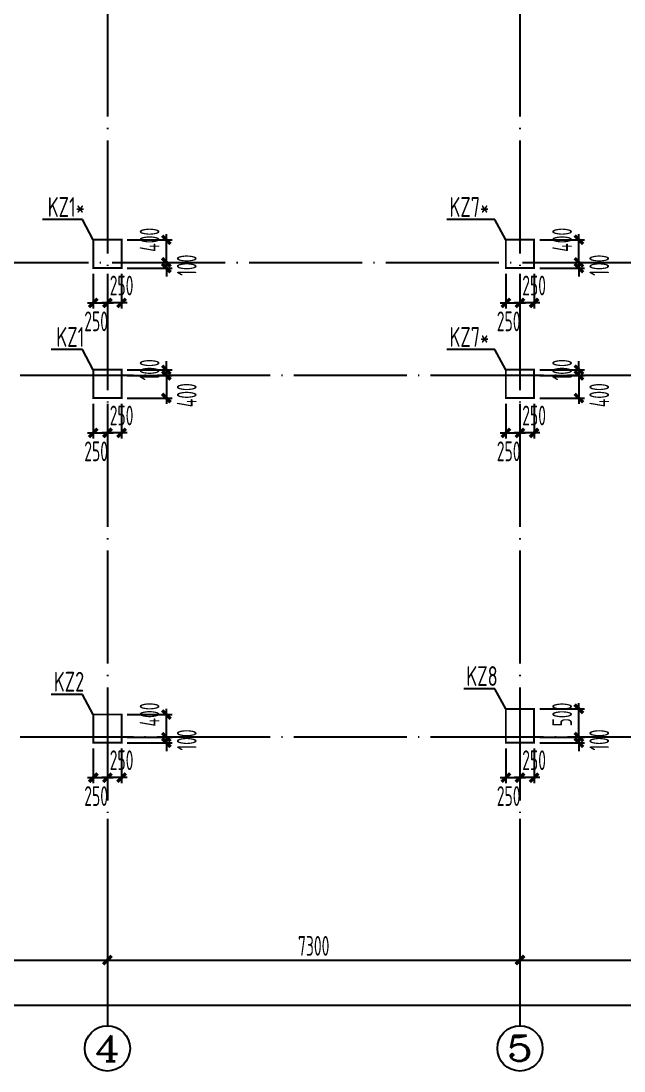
# Model space of a CAD drawing. Extents: x -472319 to -112444, y -516749 to -5704.
# Drawn here: x -401168 to -390497, y -358879 to -340299 of the extents above; entities that cross this region are included whole.
import ezdxf
from ezdxf.enums import TextEntityAlignment as Align

# ---------------------------------------------------------------- set-up
doc = ezdxf.new("R2010")
doc.units = 0
doc.header["$LTSCALE"] = 100
doc.header["$MEASUREMENT"] = 0
doc.linetypes.add('CENTER', pattern=[2, 1.25, -0.25, 0.25, -0.25])
doc.linetypes.add('DOTE', pattern=[2.42, 2, -0.2, 0.02, -0.2])
for name, color, linetype in [('AXIS', 3, 'Continuous'), ('AXIS_TEXT', 7, 'Continuous'), ('DOTE', 1, 'CENTER'), ('TEXT', 7, 'Continuous'), ('填充', 8, 'Continuous'), ('审核修改', 6, 'Continuous'), ('柱', 2, 'Continuous')]:
    doc.layers.add(name, color=color, linetype=linetype)
doc.styles.add('_TCH_AXIS', font='COMPLEX', dxfattribs={"bigfont": 'GBCBIG'})
doc.styles.add('COMPLEX', font='COMPLEX')
doc.styles.add('HZ', font='tssdeng.shx', dxfattribs={"width": 0.6, "height": 350, "bigfont": 'a.shx'})
doc.styles.add('TSSD_Dimension', font='Tssdeng.shx', dxfattribs={"width": 0.7, "bigfont": 'hztxt.shx'})
doc.dimstyles.new('DIMN', dxfattribs={"dimtxt": 350, "dimasz": 150, "dimexe": 100, "dimexo": 100, "dimgap": 75, "dimtad": 1, "dimdec": 0, "dimzin": 0, "dimdsep": 46, "dimtxsty": 'HZ', "dimblk": 'ARCHTICK', "dimcen": 0.09, "dimdle": 100, "dimclrd": 3, "dimclre": 3, "dimclrt": 7, "dimazin": 2, "dimtfac": 1, "dimtdec": 0, "dimtmove": 2, "dimatfit": 3, "dimldrblk": 'ARCHTICK', "dimfxl": 1, "dimtolj": 1, "dimtzin": 0, "dimarcsym": 0})

# ---------------------------------------------------------------- blocks, each defined once
blk = doc.blocks.new('_ArchTick')
at = {"color": 0, "linetype": 'ByBlock', "const_width": 0.4}
blk.add_lwpolyline([(-0.5, -0.5), (0.5, 0.5)], dxfattribs=at)
blk = doc.blocks.new('*D2048')
at = {"layer": 'AXIS', "color": 3, "lineweight": -2, "transparency": 16777216}
for p, q in [((-406938, -354515), (-406938, -357015)), ((-399638, -354515), (-399638, -357015)), ((-407038, -356915), (-399538, -356915))]:
    blk.add_line(p, q, dxfattribs=at)
at = {"layer": 'Defpoints', "color": 0, "transparency": 16777216}
for p in [(-406938, -354415), (-399638, -354415), (-399638, -356915)]:
    blk.add_point(p, dxfattribs=at)
at = {"layer": 'AXIS', "color": 3, "lineweight": -2, "transparency": 16777216, "xscale": 150, "yscale": 150, "zscale": 150, "rotation": 180}
blk.add_blockref('_ArchTick', (-406938, -356915), dxfattribs=at)
at = {"layer": 'AXIS', "color": 3, "lineweight": -2, "transparency": 16777216, "xscale": 150, "yscale": 150, "zscale": 150}
blk.add_blockref('_ArchTick', (-399638, -356915), dxfattribs=at)
at = {"layer": 'AXIS', "color": 7, "transparency": 16777216, "insert": (-403288, -356665), "char_height": 350, "attachment_point": 5, "style": 'HZ'}
blk.add_mtext('\\A1;7300', dxfattribs=at)
blk = doc.blocks.new('*D2049')
at = {"layer": 'AXIS', "color": 3, "lineweight": -2, "transparency": 16777216}
for p, q in [((-399638, -354515), (-399638, -357015)), ((-392338, -354515), (-392338, -357015)), ((-399738, -356915), (-392238, -356915))]:
    blk.add_line(p, q, dxfattribs=at)
at = {"layer": 'Defpoints', "color": 0, "transparency": 16777216}
for p in [(-399638, -354415), (-392338, -354415), (-392338, -356915)]:
    blk.add_point(p, dxfattribs=at)
at = {"layer": 'AXIS', "color": 3, "lineweight": -2, "transparency": 16777216, "xscale": 150, "yscale": 150, "zscale": 150, "rotation": 180}
blk.add_blockref('_ArchTick', (-399638, -356915), dxfattribs=at)
at = {"layer": 'AXIS', "color": 3, "lineweight": -2, "transparency": 16777216, "xscale": 150, "yscale": 150, "zscale": 150}
blk.add_blockref('_ArchTick', (-392338, -356915), dxfattribs=at)
at = {"layer": 'AXIS', "color": 7, "transparency": 16777216, "insert": (-395988, -356665), "char_height": 350, "attachment_point": 5, "style": 'HZ'}
blk.add_mtext('\\A1;7300', dxfattribs=at)
blk = doc.blocks.new('*D2050')
at = {"layer": 'AXIS', "color": 3, "lineweight": -2, "transparency": 16777216}
for p, q in [((-392338, -354515), (-392338, -357015)), ((-382338, -354515), (-382338, -357015)), ((-392438, -356915), (-382238, -356915))]:
    blk.add_line(p, q, dxfattribs=at)
at = {"layer": 'Defpoints', "color": 0, "transparency": 16777216}
for p in [(-392338, -354415), (-382338, -354415), (-382338, -356915)]:
    blk.add_point(p, dxfattribs=at)
at = {"layer": 'AXIS', "color": 3, "lineweight": -2, "transparency": 16777216, "xscale": 150, "yscale": 150, "zscale": 150, "rotation": 180}
blk.add_blockref('_ArchTick', (-392338, -356915), dxfattribs=at)
at = {"layer": 'AXIS', "color": 3, "lineweight": -2, "transparency": 16777216, "xscale": 150, "yscale": 150, "zscale": 150}
blk.add_blockref('_ArchTick', (-382338, -356915), dxfattribs=at)
at = {"layer": 'AXIS', "color": 7, "transparency": 16777216, "insert": (-387338, -356665), "char_height": 350, "attachment_point": 5, "style": 'HZ'}
blk.add_mtext('\\A1;10000', dxfattribs=at)
blk = doc.blocks.new('*D2055')
at = {"layer": 'AXIS', "color": 3, "lineweight": -2, "transparency": 16777216}
for p, q in [((-417238, -354515), (-417238, -357815)), ((-357438, -354515), (-357438, -357815)), ((-417338, -357715), (-357338, -357715))]:
    blk.add_line(p, q, dxfattribs=at)
at = {"layer": 'Defpoints', "color": 0, "transparency": 16777216}
for p in [(-417238, -354415), (-357438, -354415), (-357438, -357715)]:
    blk.add_point(p, dxfattribs=at)
at = {"layer": 'AXIS', "color": 3, "lineweight": -2, "transparency": 16777216, "xscale": 150, "yscale": 150, "zscale": 150, "rotation": 180}
blk.add_blockref('_ArchTick', (-417238, -357715), dxfattribs=at)
at = {"layer": 'AXIS', "color": 3, "lineweight": -2, "transparency": 16777216, "xscale": 150, "yscale": 150, "zscale": 150}
blk.add_blockref('_ArchTick', (-357438, -357715), dxfattribs=at)
at = {"layer": 'AXIS', "color": 7, "transparency": 16777216, "insert": (-387338, -357465), "char_height": 350, "attachment_point": 5, "style": 'HZ'}
blk.add_mtext('\\A1;59800', dxfattribs=at)
blk = doc.blocks.new('_AXISO')
blk.add_circle((0, 0), 0.5)
at = {"layer": 'AXIS_TEXT', "style": 'COMPLEX', "width": 1.041667}
blk.add_attdef('A', text='', height=0.56, dxfattribs=at).set_placement((-0.25, -0.28), (0.25, -0.28), align=Align.FIT)
blk = doc.blocks.new('*D2065')
at = {"layer": 'Defpoints', "color": 0, "transparency": 16777216}
for p in [(-392088, -352971), (-392088, -353071), (-391295, -353071)]:
    blk.add_point(p, dxfattribs=at)
at = {"layer": '填充', "color": 3, "lineweight": -2, "transparency": 16777216}
for p, q in [((-391295, -352971), (-391295, -352821)), ((-391988, -352971), (-391195, -352971)), ((-391295, -352971), (-391295, -353071)), ((-391988, -353071), (-391195, -353071)), ((-391295, -353071), (-391295, -353221))]:
    blk.add_line(p, q, dxfattribs=at)
at = {"layer": '填充', "color": 3, "lineweight": -2, "transparency": 16777216, "xscale": 150, "yscale": 150, "zscale": 150}
for p, rotation in [((-391295, -352971), 270), ((-391295, -353071), 90)]:
    blk.add_blockref('_ArchTick', p, dxfattribs=dict(at, rotation=rotation))
at = {"layer": '填充', "color": 7, "transparency": 16777216, "insert": (-390935, -353021), "char_height": 350, "attachment_point": 5, "rotation": 90, "style": 'HZ'}
blk.add_mtext('\\A1;100', dxfattribs=at)
blk = doc.blocks.new('*D2066')
at = {"layer": 'Defpoints', "color": 0, "transparency": 16777216}
for p in [(-392088, -352471), (-391295, -352471), (-392088, -352971)]:
    blk.add_point(p, dxfattribs=at)
at = {"layer": '填充', "color": 3, "lineweight": -2, "transparency": 16777216}
for p, q in [((-391295, -353071), (-391295, -352371)), ((-391988, -352471), (-391195, -352471)), ((-391988, -352971), (-391195, -352971))]:
    blk.add_line(p, q, dxfattribs=at)
at = {"layer": '填充', "color": 3, "lineweight": -2, "transparency": 16777216, "xscale": 150, "yscale": 150, "zscale": 150}
for p, rotation in [((-391295, -352471), 90), ((-391295, -352971), 270)]:
    blk.add_blockref('_ArchTick', p, dxfattribs=dict(at, rotation=rotation))
at = {"layer": '填充', "color": 7, "transparency": 16777216, "insert": (-391592, -352571), "char_height": 350, "attachment_point": 5, "rotation": 90, "style": 'HZ'}
blk.add_mtext('\\A1;500', dxfattribs=at)
blk = doc.blocks.new('*D2067')
at = {"layer": 'Defpoints', "color": 0, "transparency": 16777216}
for p in [(-392588, -353071), (-392338, -353071), (-392338, -353688)]:
    blk.add_point(p, dxfattribs=at)
at = {"layer": '填充', "color": 3, "lineweight": -2, "transparency": 16777216}
for p, q in [((-392588, -353171), (-392588, -353788)), ((-392338, -353171), (-392338, -353788)), ((-392688, -353688), (-392238, -353688))]:
    blk.add_line(p, q, dxfattribs=at)
at = {"layer": '填充', "color": 3, "lineweight": -2, "transparency": 16777216, "xscale": 150, "yscale": 150, "zscale": 150, "rotation": 180}
blk.add_blockref('_ArchTick', (-392588, -353688), dxfattribs=at)
at = {"layer": '填充', "color": 3, "lineweight": -2, "transparency": 16777216, "xscale": 150, "yscale": 150, "zscale": 150}
blk.add_blockref('_ArchTick', (-392338, -353688), dxfattribs=at)
at = {"layer": '填充', "color": 7, "transparency": 16777216, "insert": (-392538, -354014), "char_height": 350, "attachment_point": 5, "style": 'HZ'}
blk.add_mtext('\\A1;250', dxfattribs=at)
blk = doc.blocks.new('*D2068')
at = {"layer": 'Defpoints', "color": 0, "transparency": 16777216}
for p in [(-392338, -353071), (-392088, -353071), (-392338, -353688)]:
    blk.add_point(p, dxfattribs=at)
at = {"layer": '填充', "color": 3, "lineweight": -2, "transparency": 16777216}
for p, q in [((-392338, -353171), (-392338, -353788)), ((-392088, -353171), (-392088, -353788)), ((-391988, -353688), (-392438, -353688))]:
    blk.add_line(p, q, dxfattribs=at)
at = {"layer": '填充', "color": 3, "lineweight": -2, "transparency": 16777216, "xscale": 150, "yscale": 150, "zscale": 150, "rotation": 180}
blk.add_blockref('_ArchTick', (-392338, -353688), dxfattribs=at)
at = {"layer": '填充', "color": 3, "lineweight": -2, "transparency": 16777216, "xscale": 150, "yscale": 150, "zscale": 150}
blk.add_blockref('_ArchTick', (-392088, -353688), dxfattribs=at)
at = {"layer": '填充', "color": 7, "transparency": 16777216, "insert": (-392088, -353380), "char_height": 350, "attachment_point": 5, "style": 'HZ'}
blk.add_mtext('\\A1;250', dxfattribs=at)
blk = doc.blocks.new('*D2129')
at = {"layer": 'Defpoints', "color": 0, "transparency": 16777216}
for p in [(-399388, -352971), (-399388, -353071), (-398595, -353071)]:
    blk.add_point(p, dxfattribs=at)
at = {"layer": '填充', "color": 3, "lineweight": -2, "transparency": 16777216}
for p, q in [((-398595, -352971), (-398595, -352821)), ((-399288, -352971), (-398495, -352971)), ((-398595, -352971), (-398595, -353071)), ((-399288, -353071), (-398495, -353071)), ((-398595, -353071), (-398595, -353221))]:
    blk.add_line(p, q, dxfattribs=at)
at = {"layer": '填充', "color": 3, "lineweight": -2, "transparency": 16777216, "xscale": 150, "yscale": 150, "zscale": 150}
for p, rotation in [((-398595, -352971), 270), ((-398595, -353071), 90)]:
    blk.add_blockref('_ArchTick', p, dxfattribs=dict(at, rotation=rotation))
at = {"layer": '填充', "color": 7, "transparency": 16777216, "insert": (-398235, -353021), "char_height": 350, "attachment_point": 5, "rotation": 90, "style": 'HZ'}
blk.add_mtext('\\A1;100', dxfattribs=at)
blk = doc.blocks.new('*D2130')
at = {"layer": 'Defpoints', "color": 0, "transparency": 16777216}
for p in [(-399388, -352571), (-398595, -352571), (-399388, -352971)]:
    blk.add_point(p, dxfattribs=at)
at = {"layer": '填充', "color": 3, "lineweight": -2, "transparency": 16777216}
for p, q in [((-399288, -352571), (-398495, -352571)), ((-398595, -353071), (-398595, -352471)), ((-399288, -352971), (-398495, -352971))]:
    blk.add_line(p, q, dxfattribs=at)
at = {"layer": '填充', "color": 3, "lineweight": -2, "transparency": 16777216, "xscale": 150, "yscale": 150, "zscale": 150}
for p, rotation in [((-398595, -352571), 90), ((-398595, -352971), 270)]:
    blk.add_blockref('_ArchTick', p, dxfattribs=dict(at, rotation=rotation))
at = {"layer": '填充', "color": 7, "transparency": 16777216, "insert": (-398892, -352571), "char_height": 350, "attachment_point": 5, "rotation": 90, "style": 'HZ'}
blk.add_mtext('\\A1;400', dxfattribs=at)
blk = doc.blocks.new('*D2131')
at = {"layer": 'Defpoints', "color": 0, "transparency": 16777216}
for p in [(-399888, -353071), (-399638, -353071), (-399638, -353688)]:
    blk.add_point(p, dxfattribs=at)
at = {"layer": '填充', "color": 3, "lineweight": -2, "transparency": 16777216}
for p, q in [((-399888, -353171), (-399888, -353788)), ((-399638, -353171), (-399638, -353788)), ((-399988, -353688), (-399538, -353688))]:
    blk.add_line(p, q, dxfattribs=at)
at = {"layer": '填充', "color": 3, "lineweight": -2, "transparency": 16777216, "xscale": 150, "yscale": 150, "zscale": 150, "rotation": 180}
blk.add_blockref('_ArchTick', (-399888, -353688), dxfattribs=at)
at = {"layer": '填充', "color": 3, "lineweight": -2, "transparency": 16777216, "xscale": 150, "yscale": 150, "zscale": 150}
blk.add_blockref('_ArchTick', (-399638, -353688), dxfattribs=at)
at = {"layer": '填充', "color": 7, "transparency": 16777216, "insert": (-399838, -354014), "char_height": 350, "attachment_point": 5, "style": 'HZ'}
blk.add_mtext('\\A1;250', dxfattribs=at)
blk = doc.blocks.new('*D2132')
at = {"layer": 'Defpoints', "color": 0, "transparency": 16777216}
for p in [(-399638, -353071), (-399388, -353071), (-399638, -353688)]:
    blk.add_point(p, dxfattribs=at)
at = {"layer": '填充', "color": 3, "lineweight": -2, "transparency": 16777216}
for p, q in [((-399638, -353171), (-399638, -353788)), ((-399388, -353171), (-399388, -353788)), ((-399288, -353688), (-399738, -353688))]:
    blk.add_line(p, q, dxfattribs=at)
at = {"layer": '填充', "color": 3, "lineweight": -2, "transparency": 16777216, "xscale": 150, "yscale": 150, "zscale": 150, "rotation": 180}
blk.add_blockref('_ArchTick', (-399638, -353688), dxfattribs=at)
at = {"layer": '填充', "color": 3, "lineweight": -2, "transparency": 16777216, "xscale": 150, "yscale": 150, "zscale": 150}
blk.add_blockref('_ArchTick', (-399388, -353688), dxfattribs=at)
at = {"layer": '填充', "color": 7, "transparency": 16777216, "insert": (-399388, -353380), "char_height": 350, "attachment_point": 5, "style": 'HZ'}
blk.add_mtext('\\A1;250', dxfattribs=at)
blk = doc.blocks.new('*D2133')
at = {"layer": 'Defpoints', "color": 0, "transparency": 16777216}
for p in [(-399388, -346571), (-399388, -346971), (-398595, -346971)]:
    blk.add_point(p, dxfattribs=at)
at = {"layer": '填充', "color": 3, "lineweight": -2, "transparency": 16777216}
for p, q in [((-398595, -346471), (-398595, -347071)), ((-399288, -346571), (-398495, -346571)), ((-399288, -346971), (-398495, -346971))]:
    blk.add_line(p, q, dxfattribs=at)
at = {"layer": '填充', "color": 3, "lineweight": -2, "transparency": 16777216, "xscale": 150, "yscale": 150, "zscale": 150}
for p, rotation in [((-398595, -346571), 90), ((-398595, -346971), 270)]:
    blk.add_blockref('_ArchTick', p, dxfattribs=dict(at, rotation=rotation))
at = {"layer": '填充', "color": 7, "transparency": 16777216, "insert": (-398235, -346921), "char_height": 350, "attachment_point": 5, "rotation": 90, "style": 'HZ'}
blk.add_mtext('\\A1;400', dxfattribs=at)
blk = doc.blocks.new('*D2134')
at = {"layer": 'Defpoints', "color": 0, "transparency": 16777216}
for p in [(-399388, -346471), (-398595, -346471), (-399388, -346571)]:
    blk.add_point(p, dxfattribs=at)
at = {"layer": '填充', "color": 3, "lineweight": -2, "transparency": 16777216}
for p, q in [((-398595, -346471), (-398595, -346321)), ((-399288, -346471), (-398495, -346471)), ((-398595, -346571), (-398595, -346471)), ((-399288, -346571), (-398495, -346571)), ((-398595, -346571), (-398595, -346721))]:
    blk.add_line(p, q, dxfattribs=at)
at = {"layer": '填充', "color": 3, "lineweight": -2, "transparency": 16777216, "xscale": 150, "yscale": 150, "zscale": 150}
for p, rotation in [((-398595, -346471), 270), ((-398595, -346571), 90)]:
    blk.add_blockref('_ArchTick', p, dxfattribs=dict(at, rotation=rotation))
at = {"layer": '填充', "color": 7, "transparency": 16777216, "insert": (-398892, -346471), "char_height": 350, "attachment_point": 5, "rotation": 90, "style": 'HZ'}
blk.add_mtext('\\A1;100', dxfattribs=at)
blk = doc.blocks.new('*D2135')
at = {"layer": 'Defpoints', "color": 0, "transparency": 16777216}
for p in [(-399888, -346971), (-399638, -346971), (-399638, -347588)]:
    blk.add_point(p, dxfattribs=at)
at = {"layer": '填充', "color": 3, "lineweight": -2, "transparency": 16777216}
for p, q in [((-399888, -347071), (-399888, -347688)), ((-399638, -347071), (-399638, -347688)), ((-399988, -347588), (-399538, -347588))]:
    blk.add_line(p, q, dxfattribs=at)
at = {"layer": '填充', "color": 3, "lineweight": -2, "transparency": 16777216, "xscale": 150, "yscale": 150, "zscale": 150, "rotation": 180}
blk.add_blockref('_ArchTick', (-399888, -347588), dxfattribs=at)
at = {"layer": '填充', "color": 3, "lineweight": -2, "transparency": 16777216, "xscale": 150, "yscale": 150, "zscale": 150}
blk.add_blockref('_ArchTick', (-399638, -347588), dxfattribs=at)
at = {"layer": '填充', "color": 7, "transparency": 16777216, "insert": (-399838, -347914), "char_height": 350, "attachment_point": 5, "style": 'HZ'}
blk.add_mtext('\\A1;250', dxfattribs=at)
blk = doc.blocks.new('*D2136')
at = {"layer": 'Defpoints', "color": 0, "transparency": 16777216}
for p in [(-399638, -346971), (-399388, -346971), (-399638, -347588)]:
    blk.add_point(p, dxfattribs=at)
at = {"layer": '填充', "color": 3, "lineweight": -2, "transparency": 16777216}
for p, q in [((-399638, -347071), (-399638, -347688)), ((-399388, -347071), (-399388, -347688)), ((-399288, -347588), (-399738, -347588))]:
    blk.add_line(p, q, dxfattribs=at)
at = {"layer": '填充', "color": 3, "lineweight": -2, "transparency": 16777216, "xscale": 150, "yscale": 150, "zscale": 150, "rotation": 180}
blk.add_blockref('_ArchTick', (-399638, -347588), dxfattribs=at)
at = {"layer": '填充', "color": 3, "lineweight": -2, "transparency": 16777216, "xscale": 150, "yscale": 150, "zscale": 150}
blk.add_blockref('_ArchTick', (-399388, -347588), dxfattribs=at)
at = {"layer": '填充', "color": 7, "transparency": 16777216, "insert": (-399388, -347280), "char_height": 350, "attachment_point": 5, "style": 'HZ'}
blk.add_mtext('\\A1;250', dxfattribs=at)
blk = doc.blocks.new('*D2137')
at = {"layer": 'Defpoints', "color": 0, "transparency": 16777216}
for p in [(-399388, -344571), (-399388, -344671), (-398595, -344671)]:
    blk.add_point(p, dxfattribs=at)
at = {"layer": '填充', "color": 3, "lineweight": -2, "transparency": 16777216}
for p, q in [((-398595, -344571), (-398595, -344421)), ((-399288, -344571), (-398495, -344571)), ((-398595, -344571), (-398595, -344671)), ((-399288, -344671), (-398495, -344671)), ((-398595, -344671), (-398595, -344821))]:
    blk.add_line(p, q, dxfattribs=at)
at = {"layer": '填充', "color": 3, "lineweight": -2, "transparency": 16777216, "xscale": 150, "yscale": 150, "zscale": 150}
for p, rotation in [((-398595, -344571), 270), ((-398595, -344671), 90)]:
    blk.add_blockref('_ArchTick', p, dxfattribs=dict(at, rotation=rotation))
at = {"layer": '填充', "color": 7, "transparency": 16777216, "insert": (-398235, -344621), "char_height": 350, "attachment_point": 5, "rotation": 90, "style": 'HZ'}
blk.add_mtext('\\A1;100', dxfattribs=at)
blk = doc.blocks.new('*D2138')
at = {"layer": 'Defpoints', "color": 0, "transparency": 16777216}
for p in [(-399388, -344171), (-398595, -344171), (-399388, -344571)]:
    blk.add_point(p, dxfattribs=at)
at = {"layer": '填充', "color": 3, "lineweight": -2, "transparency": 16777216}
for p, q in [((-398595, -344671), (-398595, -344071)), ((-399288, -344171), (-398495, -344171)), ((-399288, -344571), (-398495, -344571))]:
    blk.add_line(p, q, dxfattribs=at)
at = {"layer": '填充', "color": 3, "lineweight": -2, "transparency": 16777216, "xscale": 150, "yscale": 150, "zscale": 150}
for p, rotation in [((-398595, -344171), 90), ((-398595, -344571), 270)]:
    blk.add_blockref('_ArchTick', p, dxfattribs=dict(at, rotation=rotation))
at = {"layer": '填充', "color": 7, "transparency": 16777216, "insert": (-398892, -344171), "char_height": 350, "attachment_point": 5, "rotation": 90, "style": 'HZ'}
blk.add_mtext('\\A1;400', dxfattribs=at)
blk = doc.blocks.new('*D2139')
at = {"layer": 'Defpoints', "color": 0, "transparency": 16777216}
for p in [(-399888, -344671), (-399638, -344671), (-399638, -345288)]:
    blk.add_point(p, dxfattribs=at)
at = {"layer": '填充', "color": 3, "lineweight": -2, "transparency": 16777216}
for p, q in [((-399888, -344771), (-399888, -345388)), ((-399638, -344771), (-399638, -345388)), ((-399988, -345288), (-399538, -345288))]:
    blk.add_line(p, q, dxfattribs=at)
at = {"layer": '填充', "color": 3, "lineweight": -2, "transparency": 16777216, "xscale": 150, "yscale": 150, "zscale": 150, "rotation": 180}
blk.add_blockref('_ArchTick', (-399888, -345288), dxfattribs=at)
at = {"layer": '填充', "color": 3, "lineweight": -2, "transparency": 16777216, "xscale": 150, "yscale": 150, "zscale": 150}
blk.add_blockref('_ArchTick', (-399638, -345288), dxfattribs=at)
at = {"layer": '填充', "color": 7, "transparency": 16777216, "insert": (-399838, -345614), "char_height": 350, "attachment_point": 5, "style": 'HZ'}
blk.add_mtext('\\A1;250', dxfattribs=at)
blk = doc.blocks.new('*D2140')
at = {"layer": 'Defpoints', "color": 0, "transparency": 16777216}
for p in [(-399638, -344671), (-399388, -344671), (-399638, -345288)]:
    blk.add_point(p, dxfattribs=at)
at = {"layer": '填充', "color": 3, "lineweight": -2, "transparency": 16777216}
for p, q in [((-399638, -344771), (-399638, -345388)), ((-399388, -344771), (-399388, -345388)), ((-399288, -345288), (-399738, -345288))]:
    blk.add_line(p, q, dxfattribs=at)
at = {"layer": '填充', "color": 3, "lineweight": -2, "transparency": 16777216, "xscale": 150, "yscale": 150, "zscale": 150, "rotation": 180}
blk.add_blockref('_ArchTick', (-399638, -345288), dxfattribs=at)
at = {"layer": '填充', "color": 3, "lineweight": -2, "transparency": 16777216, "xscale": 150, "yscale": 150, "zscale": 150}
blk.add_blockref('_ArchTick', (-399388, -345288), dxfattribs=at)
at = {"layer": '填充', "color": 7, "transparency": 16777216, "insert": (-399388, -344980), "char_height": 350, "attachment_point": 5, "style": 'HZ'}
blk.add_mtext('\\A1;250', dxfattribs=at)
blk = doc.blocks.new('*D2145')
at = {"layer": 'Defpoints', "color": 0, "transparency": 16777216}
for p in [(-392088, -346571), (-392088, -346971), (-391295, -346971)]:
    blk.add_point(p, dxfattribs=at)
at = {"layer": '填充', "color": 3, "lineweight": -2, "transparency": 16777216}
for p, q in [((-391295, -346471), (-391295, -347071)), ((-391988, -346571), (-391195, -346571)), ((-391988, -346971), (-391195, -346971))]:
    blk.add_line(p, q, dxfattribs=at)
at = {"layer": '填充', "color": 3, "lineweight": -2, "transparency": 16777216, "xscale": 150, "yscale": 150, "zscale": 150}
for p, rotation in [((-391295, -346571), 90), ((-391295, -346971), 270)]:
    blk.add_blockref('_ArchTick', p, dxfattribs=dict(at, rotation=rotation))
at = {"layer": '填充', "color": 7, "transparency": 16777216, "insert": (-390935, -346921), "char_height": 350, "attachment_point": 5, "rotation": 90, "style": 'HZ'}
blk.add_mtext('\\A1;400', dxfattribs=at)
blk = doc.blocks.new('*D2146')
at = {"layer": 'Defpoints', "color": 0, "transparency": 16777216}
for p in [(-392088, -346471), (-391295, -346471), (-392088, -346571)]:
    blk.add_point(p, dxfattribs=at)
at = {"layer": '填充', "color": 3, "lineweight": -2, "transparency": 16777216}
for p, q in [((-391295, -346471), (-391295, -346321)), ((-391988, -346471), (-391195, -346471)), ((-391295, -346571), (-391295, -346471)), ((-391988, -346571), (-391195, -346571)), ((-391295, -346571), (-391295, -346721))]:
    blk.add_line(p, q, dxfattribs=at)
at = {"layer": '填充', "color": 3, "lineweight": -2, "transparency": 16777216, "xscale": 150, "yscale": 150, "zscale": 150}
for p, rotation in [((-391295, -346471), 270), ((-391295, -346571), 90)]:
    blk.add_blockref('_ArchTick', p, dxfattribs=dict(at, rotation=rotation))
at = {"layer": '填充', "color": 7, "transparency": 16777216, "insert": (-391592, -346471), "char_height": 350, "attachment_point": 5, "rotation": 90, "style": 'HZ'}
blk.add_mtext('\\A1;100', dxfattribs=at)
blk = doc.blocks.new('*D2147')
at = {"layer": 'Defpoints', "color": 0, "transparency": 16777216}
for p in [(-392588, -346971), (-392338, -346971), (-392338, -347588)]:
    blk.add_point(p, dxfattribs=at)
at = {"layer": '填充', "color": 3, "lineweight": -2, "transparency": 16777216}
for p, q in [((-392588, -347071), (-392588, -347688)), ((-392338, -347071), (-392338, -347688)), ((-392688, -347588), (-392238, -347588))]:
    blk.add_line(p, q, dxfattribs=at)
at = {"layer": '填充', "color": 3, "lineweight": -2, "transparency": 16777216, "xscale": 150, "yscale": 150, "zscale": 150, "rotation": 180}
blk.add_blockref('_ArchTick', (-392588, -347588), dxfattribs=at)
at = {"layer": '填充', "color": 3, "lineweight": -2, "transparency": 16777216, "xscale": 150, "yscale": 150, "zscale": 150}
blk.add_blockref('_ArchTick', (-392338, -347588), dxfattribs=at)
at = {"layer": '填充', "color": 7, "transparency": 16777216, "insert": (-392538, -347914), "char_height": 350, "attachment_point": 5, "style": 'HZ'}
blk.add_mtext('\\A1;250', dxfattribs=at)
blk = doc.blocks.new('*D2148')
at = {"layer": 'Defpoints', "color": 0, "transparency": 16777216}
for p in [(-392338, -346971), (-392088, -346971), (-392338, -347588)]:
    blk.add_point(p, dxfattribs=at)
at = {"layer": '填充', "color": 3, "lineweight": -2, "transparency": 16777216}
for p, q in [((-392338, -347071), (-392338, -347688)), ((-392088, -347071), (-392088, -347688)), ((-391988, -347588), (-392438, -347588))]:
    blk.add_line(p, q, dxfattribs=at)
at = {"layer": '填充', "color": 3, "lineweight": -2, "transparency": 16777216, "xscale": 150, "yscale": 150, "zscale": 150, "rotation": 180}
blk.add_blockref('_ArchTick', (-392338, -347588), dxfattribs=at)
at = {"layer": '填充', "color": 3, "lineweight": -2, "transparency": 16777216, "xscale": 150, "yscale": 150, "zscale": 150}
blk.add_blockref('_ArchTick', (-392088, -347588), dxfattribs=at)
at = {"layer": '填充', "color": 7, "transparency": 16777216, "insert": (-392088, -347280), "char_height": 350, "attachment_point": 5, "style": 'HZ'}
blk.add_mtext('\\A1;250', dxfattribs=at)
blk = doc.blocks.new('*D2149')
at = {"layer": 'Defpoints', "color": 0, "transparency": 16777216}
for p in [(-392088, -344571), (-392088, -344671), (-391295, -344671)]:
    blk.add_point(p, dxfattribs=at)
at = {"layer": '填充', "color": 3, "lineweight": -2, "transparency": 16777216}
for p, q in [((-391295, -344571), (-391295, -344421)), ((-391988, -344571), (-391195, -344571)), ((-391295, -344571), (-391295, -344671)), ((-391988, -344671), (-391195, -344671)), ((-391295, -344671), (-391295, -344821))]:
    blk.add_line(p, q, dxfattribs=at)
at = {"layer": '填充', "color": 3, "lineweight": -2, "transparency": 16777216, "xscale": 150, "yscale": 150, "zscale": 150}
for p, rotation in [((-391295, -344571), 270), ((-391295, -344671), 90)]:
    blk.add_blockref('_ArchTick', p, dxfattribs=dict(at, rotation=rotation))
at = {"layer": '填充', "color": 7, "transparency": 16777216, "insert": (-390935, -344621), "char_height": 350, "attachment_point": 5, "rotation": 90, "style": 'HZ'}
blk.add_mtext('\\A1;100', dxfattribs=at)
blk = doc.blocks.new('*D2150')
at = {"layer": 'Defpoints', "color": 0, "transparency": 16777216}
for p in [(-392088, -344171), (-391295, -344171), (-392088, -344571)]:
    blk.add_point(p, dxfattribs=at)
at = {"layer": '填充', "color": 3, "lineweight": -2, "transparency": 16777216}
for p, q in [((-391295, -344671), (-391295, -344071)), ((-391988, -344171), (-391195, -344171)), ((-391988, -344571), (-391195, -344571))]:
    blk.add_line(p, q, dxfattribs=at)
at = {"layer": '填充', "color": 3, "lineweight": -2, "transparency": 16777216, "xscale": 150, "yscale": 150, "zscale": 150}
for p, rotation in [((-391295, -344171), 90), ((-391295, -344571), 270)]:
    blk.add_blockref('_ArchTick', p, dxfattribs=dict(at, rotation=rotation))
at = {"layer": '填充', "color": 7, "transparency": 16777216, "insert": (-391592, -344171), "char_height": 350, "attachment_point": 5, "rotation": 90, "style": 'HZ'}
blk.add_mtext('\\A1;400', dxfattribs=at)
blk = doc.blocks.new('*D2151')
at = {"layer": 'Defpoints', "color": 0, "transparency": 16777216}
for p in [(-392588, -344671), (-392338, -344671), (-392338, -345288)]:
    blk.add_point(p, dxfattribs=at)
at = {"layer": '填充', "color": 3, "lineweight": -2, "transparency": 16777216}
for p, q in [((-392588, -344771), (-392588, -345388)), ((-392338, -344771), (-392338, -345388)), ((-392688, -345288), (-392238, -345288))]:
    blk.add_line(p, q, dxfattribs=at)
at = {"layer": '填充', "color": 3, "lineweight": -2, "transparency": 16777216, "xscale": 150, "yscale": 150, "zscale": 150, "rotation": 180}
blk.add_blockref('_ArchTick', (-392588, -345288), dxfattribs=at)
at = {"layer": '填充', "color": 3, "lineweight": -2, "transparency": 16777216, "xscale": 150, "yscale": 150, "zscale": 150}
blk.add_blockref('_ArchTick', (-392338, -345288), dxfattribs=at)
at = {"layer": '填充', "color": 7, "transparency": 16777216, "insert": (-392538, -345614), "char_height": 350, "attachment_point": 5, "style": 'HZ'}
blk.add_mtext('\\A1;250', dxfattribs=at)
blk = doc.blocks.new('*D2152')
at = {"layer": 'Defpoints', "color": 0, "transparency": 16777216}
for p in [(-392338, -344671), (-392088, -344671), (-392338, -345288)]:
    blk.add_point(p, dxfattribs=at)
at = {"layer": '填充', "color": 3, "lineweight": -2, "transparency": 16777216}
for p, q in [((-392338, -344771), (-392338, -345388)), ((-392088, -344771), (-392088, -345388)), ((-391988, -345288), (-392438, -345288))]:
    blk.add_line(p, q, dxfattribs=at)
at = {"layer": '填充', "color": 3, "lineweight": -2, "transparency": 16777216, "xscale": 150, "yscale": 150, "zscale": 150, "rotation": 180}
blk.add_blockref('_ArchTick', (-392338, -345288), dxfattribs=at)
at = {"layer": '填充', "color": 3, "lineweight": -2, "transparency": 16777216, "xscale": 150, "yscale": 150, "zscale": 150}
blk.add_blockref('_ArchTick', (-392088, -345288), dxfattribs=at)
at = {"layer": '填充', "color": 7, "transparency": 16777216, "insert": (-392088, -344980), "char_height": 350, "attachment_point": 5, "style": 'HZ'}
blk.add_mtext('\\A1;250', dxfattribs=at)

msp = doc.modelspace()

# ---------------------------------------------------------------- linework, layer by layer
at = {"layer": 'AXIS'}
for p, q in [((-399638.328, -354414.782), (-399638.328, -358079.078)), ((-392338.328, -354414.782), (-392338.328, -358079.078))]:
    msp.add_line(p, q, dxfattribs=at)
at = {"layer": 'DOTE', "linetype": 'DOTE', "ltscale": 10}
for p, q in [((-399638.328, -335151.242), (-399638.328, -354414.782)), ((-392338.328, -335151.242), (-392338.328, -354414.782)), ((-418912.147, -344570.89), (-355619.518, -344570.89)), ((-355619.518, -346570.89), (-418912.147, -346570.89)), ((-355619.518, -352970.89), (-418912.147, -352970.89))]:
    msp.add_line(p, q, dxfattribs=at)
at = {"layer": 'TEXT'}
for p, q in [((-400081.828, -343813.98), (-400784.783, -343813.98)), ((-399888.328, -344170.89), (-400081.828, -343813.98)), ((-392781.828, -343813.98), (-393630.783, -343813.98)), ((-392588.328, -344170.89), (-392781.828, -343813.98)), ((-400081.828, -346113.98), (-400632.283, -346113.98)), ((-399888.328, -346470.89), (-400081.828, -346113.98)), ((-392781.828, -346113.98), (-393630.783, -346113.98)), ((-392588.328, -346470.89), (-392781.828, -346113.98)), ((-400081.828, -352213.98), (-400632.283, -352213.98)), ((-399888.328, -352570.89), (-400081.828, -352213.98)), ((-392781.828, -352113.98), (-393332.283, -352113.98)), ((-392588.328, -352470.89), (-392781.828, -352113.98))]:
    msp.add_line(p, q, dxfattribs=at)
at = {"layer": '柱', "const_width": 35}
for points in [[(-399888.328, -344170.89), (-399388.328, -344170.89), (-399388.328, -344670.89), (-399888.328, -344670.89)], [(-392588.328, -344170.89), (-392088.328, -344170.89), (-392088.328, -344670.89), (-392588.328, -344670.89)], [(-399888.328, -346970.89), (-399388.328, -346970.89), (-399388.328, -346470.89), (-399888.328, -346470.89)], [(-392588.328, -346970.89), (-392088.328, -346970.89), (-392088.328, -346470.89), (-392588.328, -346470.89)], [(-392588.328, -353070.89), (-392088.328, -353070.89), (-392088.328, -352470.89), (-392588.328, -352470.89)], [(-399888.328, -353070.89), (-399388.328, -353070.89), (-399388.328, -352570.89), (-399888.328, -352570.89)]]:
    msp.add_lwpolyline(points, close=True, dxfattribs=at)

# ---------------------------------------------------------------- block references
at = {"layer": 'AXIS'}
ref = msp.add_blockref('_AXISO', (-399638.328, -358479.078), dxfattribs=dict(at, xscale=800, yscale=800, zscale=800))
ref.add_attrib('A', '4', dxfattribs={"layer": 'AXIS_TEXT', "height": 452.548, "style": '_TCH_AXIS', "width": 1.3125}).set_placement((-399864.602, -358705.352), (-399412.054, -358705.352), align=Align.FIT)
ref = msp.add_blockref('_AXISO', (-392338.328, -358479.078), dxfattribs=dict(at, xscale=800, yscale=800, zscale=800))
ref.add_attrib('A', '5', dxfattribs={"layer": 'AXIS_TEXT', "height": 452.548, "style": '_TCH_AXIS', "width": 1.5}).set_placement((-392564.602, -358705.352), (-392112.054, -358705.352), align=Align.FIT)

# ---------------------------------------------------------------- texts
at = {"layer": 'TEXT', "style": 'TSSD_Dimension', "width": 0.7}
for s, p in [('KZ1', (-400541.952, -346065.789)), ('KZ8', (-393286.952, -352065.789)), ('KZ2', (-400586.952, -352165.789))]:
    msp.add_text(s, height=350, dxfattribs=at).set_placement(p)
at = {"layer": '审核修改', "style": 'TSSD_Dimension', "width": 0.7}
for s, p in [('KZ1*', (-400694.452, -343765.789)), ('KZ7*', (-393585.452, -343765.789)), ('KZ7*', (-393585.452, -346065.789))]:
    msp.add_text(s, height=350, dxfattribs=at).set_placement(p)

# ---------------------------------------------------------------- dimensions: what is measured, and where the dimension line sits
at = {"layer": 'AXIS'}
for p1, p2, distance, picture, middle in [((-417238.328, -354414.782), (-357438.328, -354414.782), -3300, '*D2055', (-387338.328, -357464.782)), ((-406938.328, -354414.782), (-399638.328, -354414.782), -2500, '*D2048', (-403288.328, -356664.782)), ((-399638.328, -354414.782), (-392338.328, -354414.782), -2500, '*D2049', (-395988.328, -356664.782)), ((-392338.328, -354414.782), (-382338.328, -354414.782), -2500, '*D2050', (-387338.328, -356664.782))]:
    dim = msp.add_aligned_dim(p1=p1, p2=p2, distance=distance, dimstyle='DIMN', dxfattribs=at)
    dim.commit()
    dim.dimension.update_dxf_attribs({"geometry": picture, "text_midpoint": middle})
at = {"layer": '填充', "color": 7}
for base, p1, p2, picture, middle in [((-398595, -344170.89), (-399388.328, -344570.89), (-399388.328, -344170.89), '*D2138', (-398891.664, -344170.89)), ((-391295, -344170.89), (-392088.328, -344570.89), (-392088.328, -344170.89), '*D2150', (-391591.664, -344170.89)), ((-398595, -344670.89), (-399388.328, -344570.89), (-399388.328, -344670.89), '*D2137', (-398235.5, -344620.89)), ((-391295, -344670.89), (-392088.328, -344570.89), (-392088.328, -344670.89), '*D2149', (-390935.5, -344620.89)), ((-398595, -346470.89), (-399388.328, -346570.89), (-399388.328, -346470.89), '*D2134', (-398891.664, -346470.89)), ((-391295, -346470.89), (-392088.328, -346570.89), (-392088.328, -346470.89), '*D2146', (-391591.664, -346470.89)), ((-398595, -346970.89), (-399388.328, -346570.89), (-399388.328, -346970.89), '*D2133', (-398235.5, -346920.89)), ((-391295, -346970.89), (-392088.328, -346570.89), (-392088.328, -346970.89), '*D2145', (-390935.5, -346920.89)), ((-398595, -352570.89), (-399388.328, -352970.89), (-399388.328, -352570.89), '*D2130', (-398891.664, -352570.89)), ((-391295, -352470.89), (-392088.328, -352970.89), (-392088.328, -352470.89), '*D2066', (-391591.664, -352570.89)), ((-398595, -353070.89), (-399388.328, -352970.89), (-399388.328, -353070.89), '*D2129', (-398235.5, -353020.89)), ((-391295, -353070.89), (-392088.328, -352970.89), (-392088.328, -353070.89), '*D2065', (-390935.5, -353020.89))]:
    dim = msp.add_linear_dim(base=base, p1=p1, p2=p2, angle=90, dimstyle='DIMN', override={"dimfxl": 100}, dxfattribs=at)
    dim.commit()
    dim.dimension.update_dxf_attribs({"geometry": picture, "text_midpoint": middle, "dimtype": 160})
for base, p1, p2, picture, middle in [((-399638.328, -345288), (-399888.328, -344670.89), (-399638.328, -344670.89), '*D2139', (-399838.328, -345614)), ((-399638.328, -345288), (-399388.328, -344670.89), (-399638.328, -344670.89), '*D2140', (-399388.328, -344980)), ((-392338.328, -345288), (-392588.328, -344670.89), (-392338.328, -344670.89), '*D2151', (-392538.328, -345614)), ((-392338.328, -345288), (-392088.328, -344670.89), (-392338.328, -344670.89), '*D2152', (-392088.328, -344980)), ((-399638.328, -347588), (-399888.328, -346970.89), (-399638.328, -346970.89), '*D2135', (-399838.328, -347914)), ((-399638.328, -347588), (-399388.328, -346970.89), (-399638.328, -346970.89), '*D2136', (-399388.328, -347280)), ((-392338.328, -347588), (-392588.328, -346970.89), (-392338.328, -346970.89), '*D2147', (-392538.328, -347914)), ((-392338.328, -347588), (-392088.328, -346970.89), (-392338.328, -346970.89), '*D2148', (-392088.328, -347280)), ((-399638.328, -353688), (-399888.328, -353070.89), (-399638.328, -353070.89), '*D2131', (-399838.328, -354014)), ((-399638.328, -353688), (-399388.328, -353070.89), (-399638.328, -353070.89), '*D2132', (-399388.328, -353380)), ((-392338.328, -353688), (-392588.328, -353070.89), (-392338.328, -353070.89), '*D2067', (-392538.328, -354014)), ((-392338.328, -353688), (-392088.328, -353070.89), (-392338.328, -353070.89), '*D2068', (-392088.328, -353380))]:
    dim = msp.add_linear_dim(base=base, p1=p1, p2=p2, dimstyle='DIMN', override={"dimfxl": 100}, dxfattribs=at)
    dim.commit()
    dim.dimension.update_dxf_attribs({"geometry": picture, "text_midpoint": middle, "dimtype": 160})

doc.saveas('drawing.dxf')
